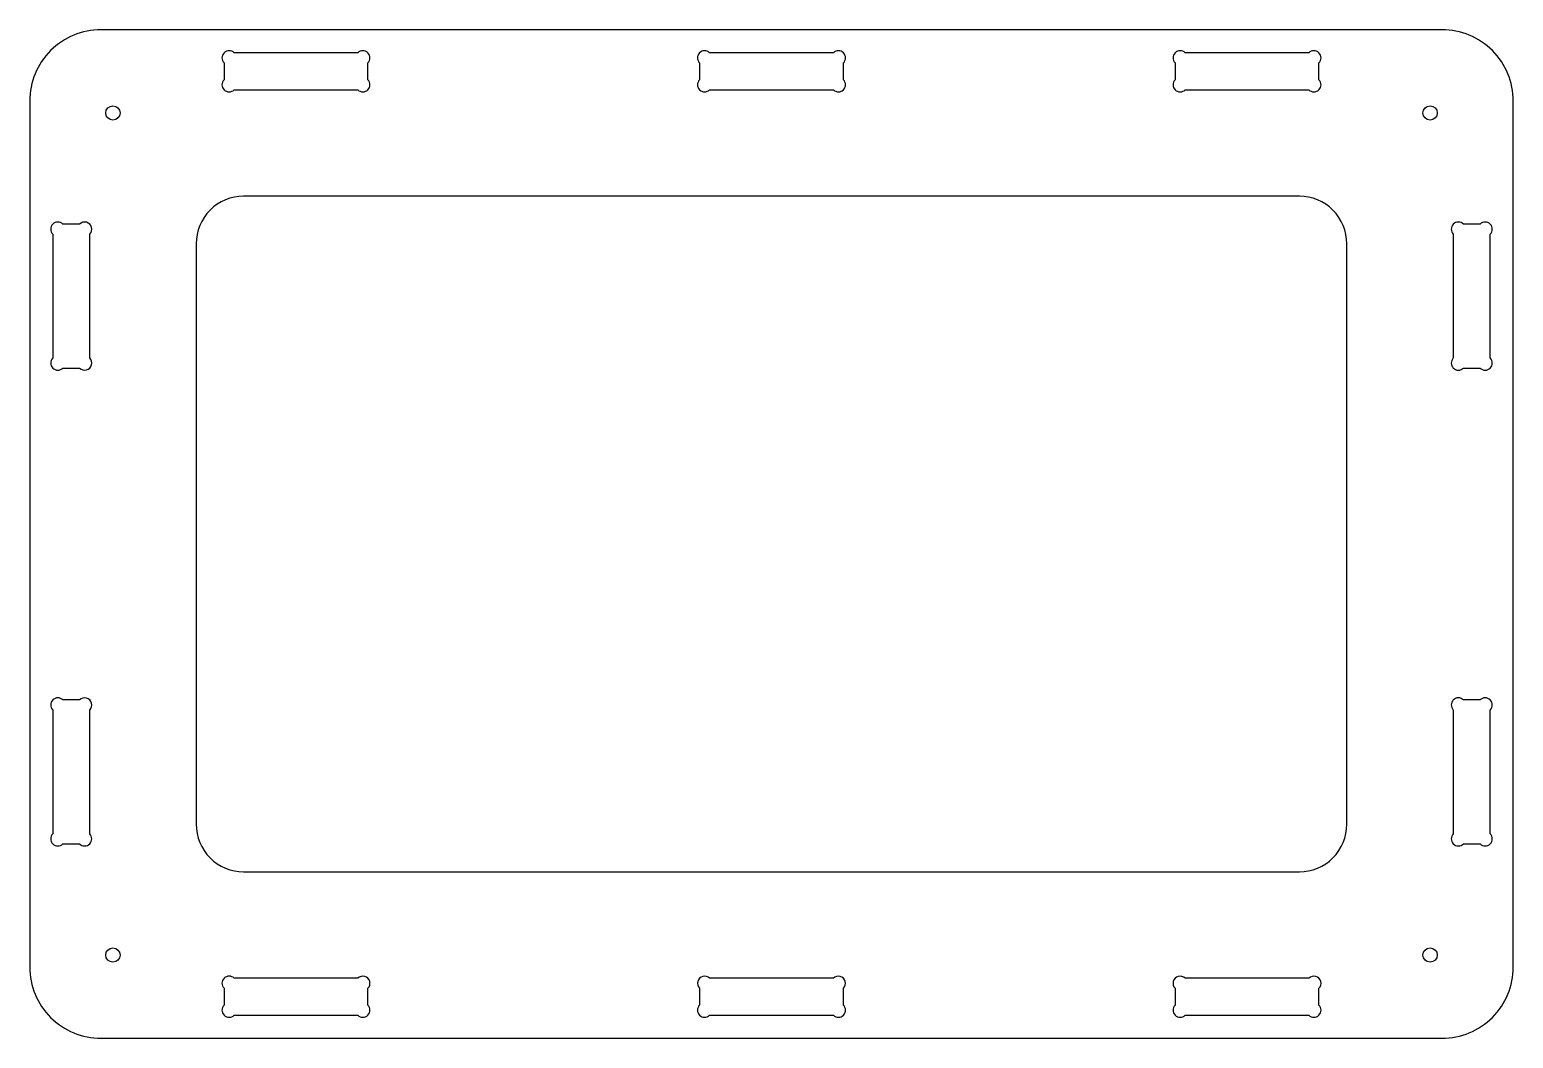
# Model space of a CAD drawing. Header units: millimetres. Extents: x 0 to 624, y 0 to 424.
import ezdxf

# ---------------------------------------------------------------- set-up
doc = ezdxf.new("R2010")
doc.units = ezdxf.units.MM
for name, color, linetype in [('CUT_IN', 1, 'Continuous'), ('CUT_OUT', 7, 'Continuous'), ('MARK_D2', 3, 'Continuous')]:
    doc.layers.add(name, color=color, linetype=linetype)

msp = doc.modelspace()

# ---------------------------------------------------------------- linework, layer by layer
at = {"layer": 'CUT_IN'}
for points in [[(81.75, 402.99, 1), (85.99, 398.75), (138.01, 398.75, 1), (142.25, 402.99), (142.25, 410.01, 1), (138.01, 414.25), (85.99, 414.25, 1), (81.75, 410.01)], [(281.75, 402.99, 1), (285.99, 398.75), (338.01, 398.75, 1), (342.25, 402.99), (342.25, 410.01, 1), (338.01, 414.25), (285.99, 414.25, 1), (281.75, 410.01)], [(481.75, 402.99, 1), (485.99, 398.75), (538.01, 398.75, 1), (542.25, 402.99), (542.25, 410.01, 1), (538.01, 414.25), (485.99, 414.25, 1), (481.75, 410.01)], [(90, 70), (534, 70, 0.414214), (554, 90), (554, 334, 0.414214), (534, 354), (90, 354, 0.414214), (70, 334), (70, 90, 0.414214)], [(9.75, 285.99, 1), (13.99, 281.75), (21.01, 281.75, 1), (25.25, 285.99), (25.25, 338.01, 1), (21.01, 342.25), (13.99, 342.25, 1), (9.75, 338.01)], [(598.75, 285.99, 1), (602.99, 281.75), (610.01, 281.75, 1), (614.25, 285.99), (614.25, 338.01, 1), (610.01, 342.25), (602.99, 342.25, 1), (598.75, 338.01)], [(9.75, 85.99, 1), (13.99, 81.75), (21.01, 81.75, 1), (25.25, 85.99), (25.25, 138.01, 1), (21.01, 142.25), (13.99, 142.25, 1), (9.75, 138.01)], [(598.75, 85.99, 1), (602.99, 81.75), (610.01, 81.75, 1), (614.25, 85.99), (614.25, 138.01, 1), (610.01, 142.25), (602.99, 142.25, 1), (598.75, 138.01)], [(81.75, 13.99, 1), (85.99, 9.75), (138.01, 9.75, 1), (142.25, 13.99), (142.25, 21.01, 1), (138.01, 25.25), (85.99, 25.25, 1), (81.75, 21.01)], [(281.75, 13.99, 1), (285.99, 9.75), (338.01, 9.75, 1), (342.25, 13.99), (342.25, 21.01, 1), (338.01, 25.25), (285.99, 25.25, 1), (281.75, 21.01)], [(481.75, 13.99, 1), (485.99, 9.75), (538.01, 9.75, 1), (542.25, 13.99), (542.25, 21.01, 1), (538.01, 25.25), (485.99, 25.25, 1), (481.75, 21.01)]]:
    msp.add_lwpolyline(points, format="xyb", close=True, dxfattribs=at)
at = {"layer": 'CUT_OUT'}
msp.add_lwpolyline([(30, 0), (594, 0, 0.414214), (624, 30), (624, 394, 0.414214), (594, 424), (30, 424, 0.414214), (0, 394), (0, 30, 0.414214)], format="xyb", close=True, dxfattribs=at)
at = {"layer": 'MARK_D2'}
for centre in [(35, 389), (589, 389), (35, 35), (589, 35)]:
    msp.add_circle(centre, 3, dxfattribs=at)

doc.saveas('drawing.dxf')
